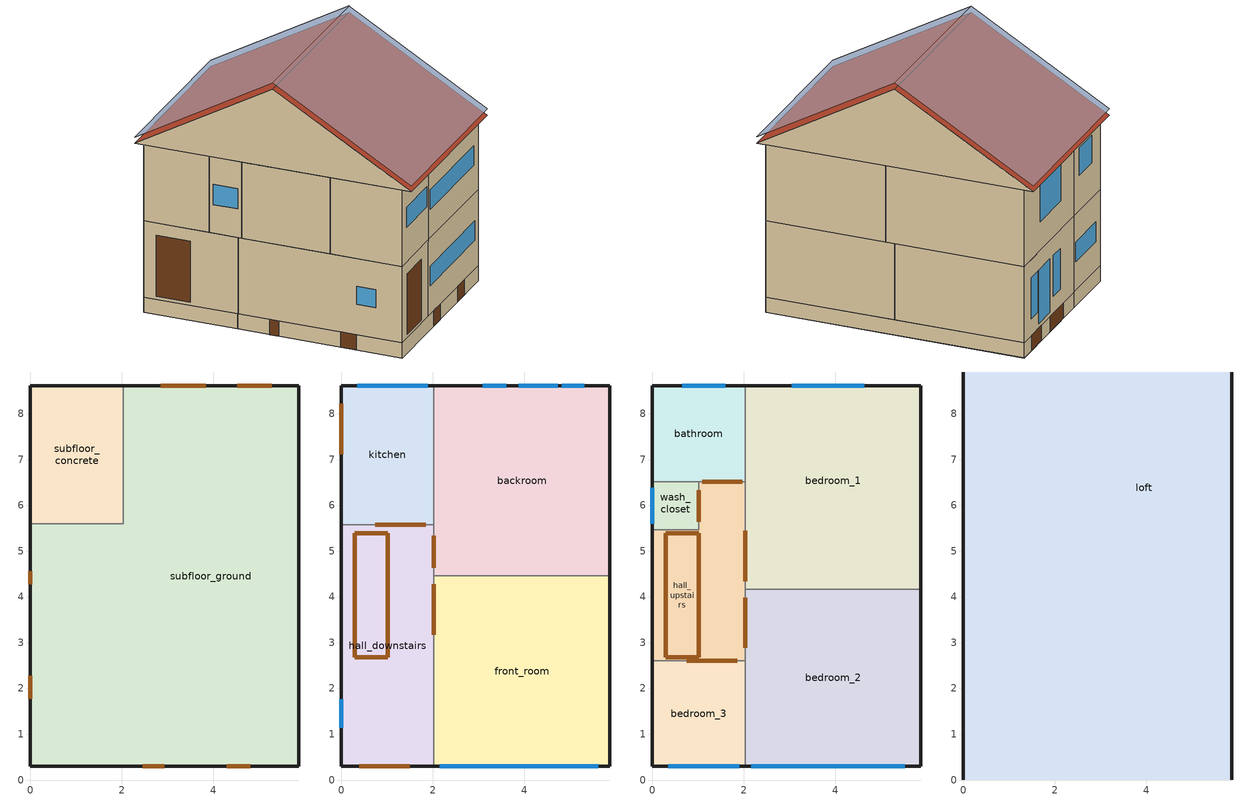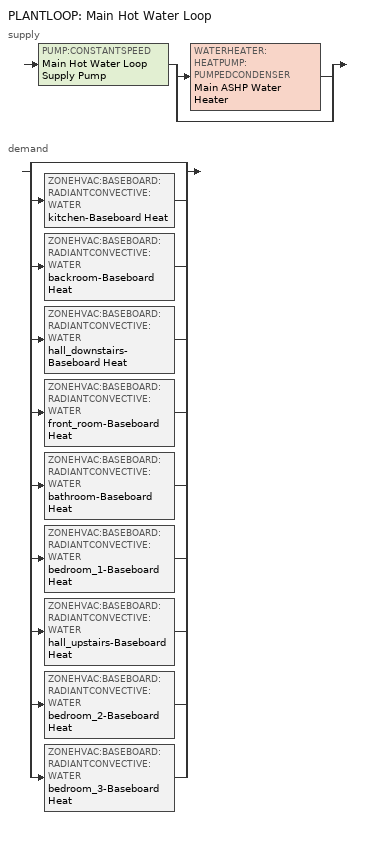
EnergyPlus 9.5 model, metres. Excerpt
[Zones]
subfloor_concrete
 floor ground (GroundFloor-Construction): 2.03,8.62 2.03,5.6 0,5.6 0,8.62 z0
 wall outside (Wall-Construction): 2.03,8.62 0,8.62 0,5.6 z0:0.5
 wall to subfloor_ground (Wall-Construction): 0,5.6 2.03,5.6 2.03,8.62 z0:0.5
subfloor_ground
 floor ground (GroundFloor-Construction): 2.03,5.6 2.03,0.3 0,0.3 0,5.6 z0; 5.87,8.62 5.87,0.3 2.03,0.3 2.03,8.62 z0
 wall outside (Wall-Construction): 0,5.6 0,0.3 5.87,0.3 5.87,8.62 2.03,8.62 z0:0.5
 door (19): 3.84,8.62 2.86,8.62 / 5.28,8.62 4.52,8.62 / 0,2.27 0,1.78 / 0,4.56 0,4.28 / 4.3,0.3 4.8,0.3 / 2.46,0.3 2.93,0.3 z0:0.5
kitchen
 floor to subfloor_concrete (Floor-Construction): 2.03,8.62 2.03,5.6 0,5.6 0,8.62 z0.5
 floor to subfloor_ground (Floor-Construction): 2.03,5.6 2.03,5.57 0,5.57 0,5.6 z0.5
 wall outside (Wall-Construction): 2.03,8.62 0,8.62 0,5.57 z0.5:3
 wall to backroom (Wall-Construction): 2.03,5.57 2.03,8.62 z0.5:3
 wall to hall_downstairs (Wall-Construction): 0,5.57 2.03,5.57 z0.5:3
 window (Triple Glazing): 1.9,8.62 0.35,8.62 z1.44:2.09
 door (13): 0,8.22 0,7.12 z0.6:2.6
 door inside (15): 0.75,5.57 1.85,5.57 z0.6:2.6
backroom
 floor to subfloor_ground (Floor-Construction): 5.87,8.62 5.87,4.46 2.03,4.46 2.03,8.62 z0.5
 wall outside (Wall-Construction): 5.87,4.46 5.87,8.62 2.03,8.62 z0.5:3
 wall to hall_downstairs (Wall-Construction): 2.03,5.57 2.03,4.46 z0.5:3
 wall to front_room (Wall-Construction): 2.03,4.46 5.87,4.46 z0.5:3
 window (Triple Glazing): 4.74,8.62 3.88,8.62 z0.64:2.39; 5.31,8.62 4.82,8.62 / 3.61,8.62 3.09,8.62 z1.06:2.39
 door inside (15): 2.03,5.34 2.03,4.64 z0.6:2.7
hall_downstairs
 floor to subfloor_ground (Floor-Construction): 2.03,5.57 2.03,0.3 0,0.3 0,5.57 z0.5
 wall outside (Wall-Construction): 0,5.57 0,0.3 2.03,0.3 z0.5:3
 wall to front_room (Wall-Construction): 2.03,0.3 2.03,4.46 z0.5:3
 window (Triple Glazing): 0,1.77 0,1.15 z1.49:2.08
 door inside (IRTSurface): 1.02,2.68 1.02,5.39 0.29,5.39 0.29,2.68 z3
 door (13): 0.4,0.3 1.5,0.3 z0.6:2.6
 door inside (15): 2.03,3.18 2.03,4.28 z0.6:2.6
front_room
 floor to subfloor_ground (Floor-Construction): 5.87,4.46 5.87,0.3 2.03,0.3 2.03,4.46 z0.5
 wall outside (Wall-Construction): 2.03,0.3 5.87,0.3 5.87,4.46 z0.5:3
 window (Triple Glazing): 2.16,0.3 5.61,0.3 z1.44:2.09
bathroom
 floor to kitchen (Floor-Construction): 2.03,8.62 2.03,6.52 0,6.52 0,8.62 z3
 wall outside (Wall-Construction): 2.04,8.62 0,8.62 0,6.52 z3:5.5
 wall to bedroom_1 (Wall-Construction): 2.04,6.52 2.04,8.62 z3:5.5
 wall to wash_closet (Wall-Construction): 0,6.52 1.02,6.52 z3:5.5
 wall to hall_upstairs (Wall-Construction): 1.02,6.52 2.04,6.52 z3:5.5
 window (Triple Glazing): 1.6,8.62 0.65,8.62 z4.16:5.06
 door inside (15): 1.09,6.52 1.96,6.52 z3.1:5.19
bedroom_1
 floor to backroom (Floor-Construction): 5.87,8.62 5.87,4.46 2.04,4.46 2.04,8.62 z3
 floor to front_room (Floor-Construction): 5.87,4.46 5.87,4.17 2.04,4.17 2.04,4.46 z3
 wall outside (Wall-Construction): 5.87,4.17 5.87,8.62 2.04,8.62 z3:5.5
 wall to hall_upstairs (Wall-Construction): 2.04,6.52 2.04,4.17 z3:5.5
 wall to bedroom_2 (Wall-Construction): 2.04,4.17 5.87,4.17 z3:5.5
 window (Triple Glazing): 4.63,8.62 3.05,8.62 z3.94:5.36
 door inside (15): 2.04,5.45 2.04,4.35 z3.1:5.1
hall_upstairs
 floor to kitchen (Floor-Construction): 2.03,6.52 2.03,5.57 1.02,5.57 1.02,6.52 z3
 floor to hall_downstairs (Floor-Construction): 2.03,4.04 2.03,2.68 1.02,2.68 1.02,4.04 z3; 2.03,2.68 2.03,2.61 0.29,2.61 0.29,2.68 z3; 0.29,4.04 0.29,2.61 0,2.61 0,4.04 z3; 0.29,5.39 0.29,4.04 0,4.04 0,5.39 z3; 1.02,5.47 1.02,5.39 0,5.39 0,5.47 z3; 2.03,5.57 2.03,4.04 1.02,4.04 1.02,5.57 z3; 1.02,5.39 1.02,2.68 0.29,2.68 0.29,5.39 z3
 wall outside (Wall-Construction): 0,5.47 0,2.61 z3:5.5
 wall to wash_closet (Wall-Construction): 1.02,6.52 1.02,5.47 0,5.47 z3:5.5
 wall to bedroom_3 (Wall-Construction): 0,2.61 2.04,2.61 z3:5.5
 wall to bedroom_2 (Wall-Construction): 2.04,2.61 2.04,4.17 z3:5.5
 door inside (15): 1.02,6.33 1.02,5.64 z3.1:5.22; 0.76,2.61 1.86,2.61 / 2.04,2.89 2.04,3.99 z3.1:5.1
bedroom_2
 floor to front_room (Floor-Construction): 5.87,4.17 5.87,0.3 2.04,0.3 2.04,4.17 z3
 wall outside (Wall-Construction): 2.04,0.3 5.87,0.3 5.87,4.17 z3:5.5
 wall to bedroom_3 (Wall-Construction): 2.04,2.61 2.04,0.3 z3:5.5
 window (Triple Glazing): 2.17,0.3 5.52,0.3 z3.94:4.59
bedroom_3
 floor to hall_downstairs (Floor-Construction): 2.03,2.61 2.03,0.3 0,0.3 0,2.61 z3
 wall outside (Wall-Construction): 0,2.61 0,0.3 2.04,0.3 z3:5.5
 window (Triple Glazing): 0.35,0.3 1.91,0.3 z4.14:4.79
wash_closet
 floor to kitchen (Floor-Construction): 1.02,6.52 1.02,5.57 0,5.57 0,6.52 z3
 floor to hall_downstairs (Floor-Construction): 1.02,5.57 1.02,5.47 0,5.47 0,5.57 z3
 wall outside (Wall-Construction): 0,6.52 0,5.47 z3:5.5
 window (Triple Glazing): 0,6.39 0,5.6 z3.94:4.6
loft
 floor outside (Last floor-Construction): 5.87,8.92 5.87,8.62 0,8.62 0,8.92 z5.5; 5.87,0.3 5.87,0 0,0 0,0.3 z5.5
 floor to bathroom (Last floor-Construction): 2.04,8.62 2.04,6.52 0,6.52 0,8.62 z5.5
 floor to bedroom_1 (Last floor-Construction): 5.87,8.62 5.87,4.17 2.04,4.17 2.04,8.62 z5.5
 floor to hall_upstairs (Last floor-Construction): 1.02,5.47 1.02,2.61 0,2.61 0,5.47 z5.5; 2.04,6.52 2.04,2.61 1.02,2.61 1.02,6.52 z5.5
 floor to bedroom_2 (Last floor-Construction): 5.87,4.17 5.87,0.3 2.04,0.3 2.04,4.17 z5.5
 floor to bedroom_3 (Last floor-Construction): 2.04,2.61 2.04,0.3 0,0.3 0,2.61 z5.5
 floor to wash_closet (Last floor-Construction): 1.02,6.52 1.02,5.47 0,5.47 0,6.52 z5.5
 wall outside (Wall-Construction): 5.87,0,5.5 5.87,8.92,5.5 5.87,4.46,8.07; 0,8.92,5.5 0,0,5.5 0,4.46,8.07
 roof outside (Roof-Construction): 5.87,4.46,8.07 5.87,8.92,5.5 0,8.92,5.5 0,4.46,8.07; 0,4.46,8.07 0,0,5.5 5.87,0,5.5 5.87,4.46,8.07
shading: 5.87,4.46,8.27 5.87,8.92,5.7 0,8.92,5.7 0,4.46,8.27; 0,4.46,8.27 0,0,5.7 5.87,0,5.7 5.87,4.46,8.27
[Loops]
PLANTLOOP 'Main Hot Water Loop'
 supply: PUMP:CONSTANTSPEED 'Main Hot Water Loop Supply Pump' > split
  | WATERHEATER:HEATPUMP:PUMPEDCONDENSER 'Main ASHP Water Heater'
  | bypass
 demand: split
  | bypass
  | ZONEHVAC:BASEBOARD:RADIANTCONVECTIVE:WATER 'kitchen-Baseboard Heat'
  | ZONEHVAC:BASEBOARD:RADIANTCONVECTIVE:WATER 'backroom-Baseboard Heat'
  | ZONEHVAC:BASEBOARD:RADIANTCONVECTIVE:WATER 'hall_downstairs-Baseboard Heat'
  | ZONEHVAC:BASEBOARD:RADIANTCONVECTIVE:WATER 'front_room-Baseboard Heat'
  | ZONEHVAC:BASEBOARD:RADIANTCONVECTIVE:WATER 'bathroom-Baseboard Heat'
  | ZONEHVAC:BASEBOARD:RADIANTCONVECTIVE:WATER 'bedroom_1-Baseboard Heat'
  | ZONEHVAC:BASEBOARD:RADIANTCONVECTIVE:WATER 'hall_upstairs-Baseboard Heat'
  | ZONEHVAC:BASEBOARD:RADIANTCONVECTIVE:WATER 'bedroom_2-Baseboard Heat'
  | ZONEHVAC:BASEBOARD:RADIANTCONVECTIVE:WATER 'bedroom_3-Baseboard Heat'
[Building]
Mid terraced solid walls - thermostat experiment: North Axis=30; Terrain=Suburbs; Loads Convergence Tolerance Value=0.04; Temperature Convergence Tolerance Value=0.4; Solar Distribution=FullExterior; Maximum Number of Warmup Days=25; Minimum Number of Warmup Days=6
[Site:Location]
DENVER_STAPLETON_CO_USA_WMO_724690: Latitude=39.77; Longitude=-104.87; Time Zone=-7; Elevation=1611
[SIZINGPERIOD:DESIGNDAY]
Cambridge.AP Ann Htg 99.6p Condns DB: Month=1; Day of Month=16; Day Type=WinterDesignDay; Maximum DryBulb Temperature=-8.8; Daily DryBulb Temperature Range=0; DryBulb Temperature Range Modifier Type=DefaultMultipliers; Humidity Condition Type=Wetbulb; Wetbulb or DewPoint at Maximum DryBulb=-10.8; Barometric Pressure=101153; Wind Speed=6.71; Wind Direction=0; Rain Indicator=No; Snow Indicator=No; Daylight Saving Time Indicator=No; Solar Model Indicator=ASHRAEClearSky; ASHRAE Clear Sky Optical Depth for Beam Irradiance taub=0; ASHRAE Clear Sky Optical Depth for Diffuse Irradiance taud=0; Sky Clearness=0; Begin Environment Reset Mode=FullResetAtBeginEnvironment
[Material] Roughness=Rough; Thermal Absorptance=0.9
Name | Thickness | Conductivity | Density | Specific Heat | Solar Absorptance | Visible Absorptance
1_1_5 | 0.1 | 0.84 | 1700 | 800 | 0.7 | 0.7
1_2_103 | 0.0795 | 0.034 | 35 | 1400 | 0.6 | 0.6
1_3_11 | 0.1 | 0.51 | 1400 | 1000 | 0.6 | 0.6
1_4_66 | 0.013 | 0.4 | 1000 | 1000 | 0.5 | 0.5
13_1_108 | 0.035 | 0.19 | 700 | 2390 | 0.5 | 0.5
19_1_400 | 0.2 | 0.1 | 12 | 840 | 0.7 | 0.7
[MATERIAL]
Name | Roughness | Thickness | Conductivity | Density | Specific Heat | Thermal Absorptance | Solar Absorptance | Visible Absorptance
External_rendering_CODE-Wall-0.019 | Rough | 0.019 | 0.5 | 1300 | 1000 | 0.9 | 0.7 | 0.7
Expanded_polysterene_CODE-Wall-0.1 | MediumSmooth | 0.1 | 0.029 | 29 | 1210 | 0.9 | 0.7 | 0.7
Brickwork_outer_CODE-Wall-0.22 | Rough | 0.22 | 0.76 | 1700 | 800 | 0.9 | 0.7 | 0.8
Plaster_dense_CODE-Wall-0.013 | Rough | 0.013 | 0.1 | 1300 | 1000 | 0.9 | 0.5 | 0.5
F14_slate_or_tile_CODE-Roof-0.0127 | VeryRough | 0.0127 | 1.59 | 1920 | 1260 | 0.9 | 0.7 | 0.7
Joists_with_100mm_insulation_CODE-Roof-0.1; Joists_with_100mm_insulation_CODE-Last floor-0.1 | MediumSmooth | 0.1 | 0.043 | 71 | 170 | 0.9 | 0.7 | 0.7
Fibreglass_quilt_CODE-Roof-0.17; Fibreglass_quilt_CODE-Last floor-0.17 | Rough | 0.17 | 0.04 | 12 | 840 | 0.9 | 0.6 | 0.6
Painted_plaster_CODE-Roof-0.019 | MediumSmooth | 0.019 | 0.58 | 800 | 1090 | 0.96 | 0.92 | 0.92
Floor_joists_with_120mm_insulation_CODE-GroundFloor-0.12 | MediumSmooth | 0.12 | 0.043 | 71 | 170 | 0.9 | 0.7 | 0.7
Floor_boards_CODE-GroundFloor-0.018; Floor_boards_CODE-Floor-0.018; Floor_boards_CODE-Last floor-0.018 | MediumSmooth | 0.018 | 0.17 | 600 | 1700 | 0.9 | 0.7 | 0.7
Painted_plaster_CODE-Floor-0.013; Painted_plaster_CODE-Last floor-0.013 | MediumSmooth | 0.013 | 0.58 | 800 | 1090 | 0.96 | 0.92 | 0.92
Joists_CODE-Floor-0.12 | MediumSmooth | 0.12 | 1.5 | 60 | 170 | 0.9 | 0.7 | 0.7
Brick_CODE-InternalWall-0.22 | MediumRough | 0.22 | 0.72 | 1920 | 835 | 0.9 | 0.93 | 0.93
Painted_plaster_CODE-InternalWall-0.0027 | MediumSmooth | 0.0027 | 0.58 | 800 | 1090 | 0.96 | 0.92 | 0.92
Wood_plastic_CODE-Furniture-0.0254 | Smooth | 0.0254 | 0.5 | 800 | 1400 | 0.95 | 0.78 | 0.78
[MATERIAL:NOMASS] Roughness=Rough; Thermal Resistance=0.37; Thermal Absorptance=0.95; Solar Absorptance=0.7; Visible Absorptance=0.7
Carpet_and_fibrous_pad_CODE-GroundFloor-0.01; Carpet_and_fibrous_pad_CODE-Floor-0.01
[Material:InfraredTransparent]
IRTMaterial
[WINDOWMATERIAL:GLAZING] Optical Data Type=SpectralAverage; Thickness=0.003; Infrared Transmittance at Normal Incidence=0; Conductivity=0.9; Dirt Correction Factor for Solar and Visible Transmittance=1; Solar Diffusing=No; Youngs modulus=72000000000; Poissons ratio=0.22
Name | Solar Transmittance at Normal Incidence | Front Side Solar Reflectance at Normal Incidence | Back Side Solar Reflectance at Normal Incidence | Visible Transmittance at Normal Incidence | Front Side Visible Reflectance at Normal Incidence | Back Side Visible Reflectance at Normal Incidence | Front Side Infrared Hemispherical Emissivity | Back Side Infrared Hemispherical Emissivity
LoE_clear_3mm_CODE | 0.63 | 0.19 | 0.22 | 0.85 | 0.056 | 0.079 | 0.84 | 0.1
Clear_3mm_CODE | 0.837 | 0.075 | 0.075 | 0.898 | 0.081 | 0.081 | 0.84 | 0.84
LoE_clear_3mm_rev_CODE | 0.63 | 0.19 | 0.22 | 0.85 | 0.079 | 0.056 | 0.1 | 0.84
[WINDOWMATERIAL:GAS]
Argon: Gas Type=Argon; Thickness=0.008
[Construction]
IRTSurface: IRTMaterial
1: 1_1_5, 1_2_103, 1_3_11, 1_4_66
13; 15: 13_1_108
19: 19_1_400
[CONSTRUCTION]
Wall-Construction: External_rendering_CODE-Wall-0.019, Expanded_polysterene_CODE-Wall-0.1, Brickwork_outer_CODE-Wall-0.22, Plaster_dense_CODE-Wall-0.013
Roof-Construction: F14_slate_or_tile_CODE-Roof-0.0127, Joists_with_100mm_insulation_CODE-Roof-0.1, Fibreglass_quilt_CODE-Roof-0.17, Painted_plaster_CODE-Roof-0.019
GroundFloor-Construction: Floor_joists_with_120mm_insulation_CODE-GroundFloor-0.12, Floor_boards_CODE-GroundFloor-0.018, Carpet_and_fibrous_pad_CODE-GroundFloor-0.01
Floor-Construction: Painted_plaster_CODE-Floor-0.013, Joists_CODE-Floor-0.12, Floor_boards_CODE-Floor-0.018, Carpet_and_fibrous_pad_CODE-Floor-0.01
InternalWall-Construction: Painted_plaster_CODE-InternalWall-0.0027, Brick_CODE-InternalWall-0.22, Painted_plaster_CODE-InternalWall-0.0027
Furniture-Construction: Wood_plastic_CODE-Furniture-0.0254
Last floor-Construction: Painted_plaster_CODE-Last floor-0.013, Joists_with_100mm_insulation_CODE-Last floor-0.1, Fibreglass_quilt_CODE-Last floor-0.17, Floor_boards_CODE-Last floor-0.018
Triple Glazing: LoE_clear_3mm_CODE, Argon, Clear_3mm_CODE, Argon, LoE_clear_3mm_rev_CODE
[WindowProperty:FrameAndDivider]
1: Frame Width=0.04; Frame Outside Projection=0; Frame Inside Projection=0; Frame Conductance=9.5; Ratio of FrameEdge Glass Conductance to CenterOfGlass Conductance=1; Frame Solar Absorptance=0.5; Frame Visible Absorptance=0.5; Frame Thermal Hemispherical Emissivity=0.9; Divider Type=DividedLite; Divider Width=0.02; Number of Horizontal Dividers=1; Number of Vertical Dividers=1; Divider Outside Projection=0; Divider Inside Projection=0; Divider Conductance=9.5; Ratio of DividerEdge Glass Conductance to CenterOfGlass Conductance=1; Divider Solar Absorptance=0.5; Divider Visible Absorptance=0.5; Divider Thermal Hemispherical Emissivity=0.9; Outside Reveal Solar Absorptance=0.5; Inside Sill Depth=0; Inside Sill Solar Absorptance=0.5; Inside Reveal Depth=0; Inside Reveal Solar Absorptance=0.5
[Zone] Type=1; Multiplier=1; Part of Total Floor Area=Yes
Name | Volume | Floor Area | Zone Inside Convection Algorithm
loft | 42.6692 | 39.5104 | TARP
kitchen | 10.6468 | 4.4362 | TARP
backroom | 31.6204 | 13.1752 | TARP
hall_downstairs | 19.5288 | 8.137 | TARP
front_room | 33.2541 | 13.8559 | TARP
bathroom | 6.9408 | 2.892 | TARP
bedroom_1 | 33.954 | 14.1475 | TARP
hall_upstairs | 13.0462 | 3.469 | TARP
bedroom_2 | 29.0897 | 12.1207 | TARP
bedroom_3 | 7.7653 | 3.2356 | TARP
wash_closet | 1.4071 | 0.5863 | TARP
subfloor_concrete | 2.2123 | 4.4246 | Simple
subfloor_ground | 17.8791 | 35.7581 | Simple
[INTERNALMASS]
Name | Construction | Zone or ZoneList | Surface Area
IntMass-Partitions-kitchen | InternalWall-Construction | kitchen | 4.4362
IntMass-Furniture-kitchen | Furniture-Construction | kitchen | 4.67822
IntMass-Partitions-backroom | InternalWall-Construction | backroom | 13.1752
IntMass-Furniture-backroom | Furniture-Construction | backroom | 13.894
IntMass-Partitions-hall_downstairs | InternalWall-Construction | hall_downstairs | 8.137
IntMass-Furniture-hall_downstairs | Furniture-Construction | hall_downstairs | 8.58092
IntMass-Partitions-front_room | InternalWall-Construction | front_room | 13.8559
IntMass-Furniture-front_room | Furniture-Construction | front_room | 14.6118
IntMass-Partitions-bathroom | InternalWall-Construction | bathroom | 2.892
IntMass-Furniture-bathroom | Furniture-Construction | bathroom | 3.04978
IntMass-Partitions-bedroom_1 | InternalWall-Construction | bedroom_1 | 14.1475
IntMass-Furniture-bedroom_1 | Furniture-Construction | bedroom_1 | 14.9193
IntMass-Partitions-hall_upstairs | InternalWall-Construction | hall_upstairs | 3.469
IntMass-Furniture-hall_upstairs | Furniture-Construction | hall_upstairs | 3.65825
IntMass-Partitions-bedroom_2 | InternalWall-Construction | bedroom_2 | 12.1207
IntMass-Furniture-bedroom_2 | Furniture-Construction | bedroom_2 | 12.782
IntMass-Partitions-bedroom_3 | InternalWall-Construction | bedroom_3 | 3.2356
IntMass-Furniture-bedroom_3 | Furniture-Construction | bedroom_3 | 3.41212
[PEOPLE] Number of People Calculation Method=People; Number of People=4; People per Zone Floor Area=4; Zone Floor Area per Person=4; Fraction Radiant=0.3; Sensible Heat Fraction=autocalculate; Carbon Dioxide Generation Rate=3.82e-08; Enable ASHRAE 55 Comfort Warnings=No; Mean Radiant Temperature Calculation Type=ZoneAveraged; Clothing Insulation Calculation Method=ClothingInsulationSchedule
Name | Zone or ZoneList | Number of People Schedule | Activity Level Schedule
hall_downstairs-People | hall_downstairs | Occupancy-Schedule-hall_downstairs | Activity-Schedule-hall_downstairs
front_room-People | front_room | Occupancy-Schedule-front_room | Activity-Schedule-front_room
kitchen-People | kitchen | Occupancy-Schedule-kitchen | Activity-Schedule-kitchen
backroom-People | backroom | Occupancy-Schedule-backroom | Activity-Schedule-backroom
bedroom_3-People | bedroom_3 | Occupancy-Schedule-bedroom_3 | Activity-Schedule-bedroom_3
bedroom_1-People | bedroom_1 | Occupancy-Schedule-bedroom_1 | Activity-Schedule-bedroom_1
hall_upstairs-People | hall_upstairs | Occupancy-Schedule-hall_upstairs | Activity-Schedule-hall_upstairs
bathroom-People | bathroom | Occupancy-Schedule-bathroom | Activity-Schedule-bathroom
bedroom_2-People | bedroom_2 | Occupancy-Schedule-bedroom_2 | Activity-Schedule-bedroom_2
[ZONEINFILTRATION:DESIGNFLOWRATE] Schedule=Always-Schedule; Design Flow Rate Calculation Method=airchanges/hour; Constant Term Coefficient=0; Temperature Term Coefficient=0; Velocity Term Coefficient=0.224; Velocity Squared Term Coefficient=0
Name | Zone or ZoneList | Air Changes per Hour
loft-Infiltration | loft | 0.2
kitchen-Infiltration | kitchen | 0.048
backroom-Infiltration | backroom | 0.048
hall_downstairs-Infiltration | hall_downstairs | 0.048
front_room-Infiltration | front_room | 0.048
bathroom-Infiltration | bathroom | 0.048
bedroom_1-Infiltration | bedroom_1 | 0.048
hall_upstairs-Infiltration | hall_upstairs | 0.048
bedroom_2-Infiltration | bedroom_2 | 0.048
bedroom_3-Infiltration | bedroom_3 | 0.048
wash_closet-Infiltration | wash_closet | 0.048
subfloor_concrete-Infiltration | subfloor_concrete | 0.048
subfloor_ground-Infiltration | subfloor_ground | 0.048
[ZONEVENTILATION:DESIGNFLOWRATE] Schedule=Always-Schedule; Design Flow Rate Calculation Method=AirChanges/Hour; Air Changes per Hour=2; Ventilation Type=Natural; Fan Pressure Rise=0; Fan Total Efficiency=1; Constant Term Coefficient=1; Temperature Term Coefficient=0; Velocity Term Coefficient=0; Velocity Squared Term Coefficient=0; Minimum Indoor Temperature=-100; Maximum Indoor Temperature=100; Delta Temperature=-100; Minimum Outdoor Temperature=-100; Maximum Outdoor Temperature=100; Maximum Wind Speed=40
Name | Zone or ZoneList
kitchen-Ventilation | kitchen
backroom-Ventilation | backroom
hall_downstairs-Ventilation | hall_downstairs
front_room-Ventilation | front_room
bathroom-Ventilation | bathroom
bedroom_1-Ventilation | bedroom_1
hall_upstairs-Ventilation | hall_upstairs
bedroom_2-Ventilation | bedroom_2
bedroom_3-Ventilation | bedroom_3
[DESIGNSPECIFICATION:OUTDOORAIR]
DesignSpec OutdoorAir: Outdoor Air Method=Flow/Person; Outdoor Air Flow per Person=0.00944; Outdoor Air Flow per Zone Floor Area=0; Outdoor Air Flow per Zone=0; Outdoor Air Flow Air Changes per Hour=0
[SIZING:ZONE] Zone Cooling Design Supply Air Temperature Input Method=SupplyAirTemperature; Zone Cooling Design Supply Air Temperature=12.5; Zone Heating Design Supply Air Temperature Input Method=SupplyAirTemperature; Zone Heating Design Supply Air Temperature=50; Zone Cooling Design Supply Air Humidity Ratio=0.008; Zone Heating Design Supply Air Humidity Ratio=0.008; Design Specification Outdoor Air Object=DesignSpec OutdoorAir; Zone Heating Sizing Factor=1.25; Zone Cooling Sizing Factor=1.2; Cooling Design Air Flow Method=DesignDay; Cooling Design Air Flow Rate=0; Cooling Minimum Air Flow Fraction=0; Heating Design Air Flow Method=DesignDay; Heating Design Air Flow Rate=0; Heating Maximum Air Flow Fraction=0; Account for Dedicated Outdoor Air System=No; Dedicated Outdoor Air System Control Strategy=NeutralSupplyAir; Dedicated Outdoor Air Low Setpoint Temperature for Design=autosize; Dedicated Outdoor Air High Setpoint Temperature for Design=autosize
kitchen; backroom; hall_downstairs; front_room; bathroom; bedroom_1; hall_upstairs; bedroom_2; bedroom_3
[SIZING:PLANT]
Main Hot Water Loop: Loop Type=Heating; Design Loop Exit Temperature=50; Loop Design Temperature Difference=11; Sizing Option=NonCoincident; Zone Timesteps in Averaging Window=1
[ZONECONTROL:THERMOSTAT] Control Type Schedule=Always 4; Temperature Difference Between Cutout And Setpoint=0
Name | Zone or ZoneList | Control 1
kitchen-Thermostat | kitchen | kitchen-Thermostat Dual SP Control
backroom-Thermostat | backroom | backroom-Thermostat Dual SP Control
hall_downstairs-Thermostat | hall_downstairs | hall_downstairs-Thermostat Dual SP Control
front_room-Thermostat | front_room | front_room-Thermostat Dual SP Control
bathroom-Thermostat | bathroom | bathroom-Thermostat Dual SP Control
bedroom_1-Thermostat | bedroom_1 | bedroom_1-Thermostat Dual SP Control
hall_upstairs-Thermostat | hall_upstairs | hall_upstairs-Thermostat Dual SP Control
bedroom_2-Thermostat | bedroom_2 | bedroom_2-Thermostat Dual SP Control
bedroom_3-Thermostat | bedroom_3 | bedroom_3-Thermostat Dual SP Control
[THERMOSTATSETPOINT:DUALSETPOINT]
Name | Heating Setpoint Temperature Schedule | Cooling Setpoint Temperature Schedule
kitchen-Thermostat Dual SP Control | kitchen-Heating-Setpoints | kitchen-Cooling-Setpoints
backroom-Thermostat Dual SP Control | backroom-Heating-Setpoints | backroom-Cooling-Setpoints
hall_downstairs-Thermostat Dual SP Control | hall_downstairs-Heating-Setpoints | hall_downstairs-Cooling-Setpoints
front_room-Thermostat Dual SP Control | front_room-Heating-Setpoints | front_room-Cooling-Setpoints
bathroom-Thermostat Dual SP Control | bathroom-Heating-Setpoints | bathroom-Cooling-Setpoints
bedroom_1-Thermostat Dual SP Control | bedroom_1-Heating-Setpoints | bedroom_1-Cooling-Setpoints
hall_upstairs-Thermostat Dual SP Control | hall_upstairs-Heating-Setpoints | hall_upstairs-Cooling-Setpoints
bedroom_2-Thermostat Dual SP Control | bedroom_2-Heating-Setpoints | bedroom_2-Cooling-Setpoints
bedroom_3-Thermostat Dual SP Control | bedroom_3-Heating-Setpoints | bedroom_3-Cooling-Setpoints
[ZONEHVAC:BASEBOARD:RADIANTCONVECTIVE:WATER:DESIGN]
Baseboard Heat Design: Heating Design Capacity Method=FractionOfAutosizedHeatingCapacity; Fraction of Autosized Heating Design Capacity=1.2; Convergence Tolerance=0.0001; Fraction Radiant=0.3; Fraction of Radiant Energy Incident on People=0
[ZONEHVAC:BASEBOARD:RADIANTCONVECTIVE:WATER] Design Object=Baseboard Heat Design; Availability Schedule=Baseboard Availability; Rated Average Water Temperature=50; Rated Water Mass Flow Rate=0.063; Maximum Water Flow Rate=autosize; Fraction of Radiant Energy to Surface 1=0.2
Name | Heating Design Capacity | Surface 1 | Surface 2 | Fraction of Radiant Energy to Surface 2 | Surface 3 | Fraction of Radiant Energy to Surface 3 | Surface 4 | Fraction of Radiant Energy to Surface 4 | Surface 5 | Fraction of Radiant Energy to Surface 5 | Surface 6 | Fraction of Radiant Energy to Surface 6 | Surface 7 | Fraction of Radiant Energy to Surface 7 | Surface 8 | Fraction of Radiant Energy to Surface 8 | Surface 9 | Fraction of Radiant Energy to Surface 9 | Surface 10 | Fraction of Radiant Energy to Surface 10
kitchen-Baseboard Heat | 600 | IntMass-Furniture-kitchen | kitchen_Floor_0_0_0 | 0.133333 | kitchen_Ceiling_1_0_0 | 0.133333 | kitchen_Partition_2_0_0 | 0.133333 | kitchen_Wall_3_0_0 | 0.133333 | kitchen_Wall_4_0_0 | 0.133333 | kitchen_Partition_5_0_0 | 0.133333
backroom-Baseboard Heat | 882 | IntMass-Furniture-backroom | backroom_Partition_4_0_10012 | 0.114286 | backroom_Floor_0_1_0 | 0.114286 | backroom_Ceiling_1_1_0 | 0.114286 | backroom_Wall_2_0_0 | 0.114286 | backroom_Wall_3_0_0 | 0.114286 | backroom_Partition_5_0_0 | 0.114286 | backroom_Partition_6_0_0 | 0.114286
hall_downstairs-Baseboard Heat | 1568 | IntMass-Furniture-hall_downstairs | hall_downstairs_Partition_3_0_10013 | 0.114286 | hall_downstairs_Partition_2_0_10017 | 0.114286 | hall_downstairs_Floor_0_0_0 | 0.114286 | hall_downstairs_Ceiling_1_1_0 | 0.114286 | hall_downstairs_Wall_4_0_0 | 0.114286 | hall_downstairs_Wall_5_0_0 | 0.114286 | hall_downstairs_Partition_6_0_0 | 0.114286
front_room-Baseboard Heat | 1372 | IntMass-Furniture-front_room | front_room_Partition_3_0_10019 | 0.133333 | front_room_Partition_4_0_10031 | 0.133333 | front_room_Floor_0_0_0 | 0.133333 | front_room_Ceiling_1_2_0 | 0.133333 | front_room_Wall_2_0_0 | 0.133333 | front_room_Wall_5_0_0 | 0.133333
bathroom-Baseboard Heat | 588 | IntMass-Furniture-bathroom | bathroom_Ceiling_1_0_10000 | 0.114286 | bathroom_Floor_0_0_10009 | 0.114286 | bathroom_Partition_2_0_0 | 0.114286 | bathroom_Wall_3_0_0 | 0.114286 | bathroom_Wall_4_0_0 | 0.114286 | bathroom_Partition_5_0_0 | 0.114286 | bathroom_Partition_6_0_0 | 0.114286
bedroom_1-Baseboard Heat | 1568 | IntMass-Furniture-bedroom_1 | bedroom_1_Ceiling_1_0_10001 | 0.114286 | bedroom_1_Floor_0_0_10016 | 0.114286 | bedroom_1_Partition_4_0_10036 | 0.114286 | bedroom_1_Wall_2_0_0 | 0.114286 | bedroom_1_Wall_3_0_0 | 0.114286 | bedroom_1_Partition_5_0_0 | 0.114286 | bedroom_1_Partition_6_0_0 | 0.114286
hall_upstairs-Baseboard Heat | 588 | IntMass-Furniture-hall_upstairs | hall_upstairs_Ceiling_1_0_10002 | 0.0888889 | hall_upstairs_Ceiling_1_0_10003 | 0.0888889 | hall_upstairs_Partition_3_0_10038 | 0.0888889 | hall_upstairs_Partition_2_0_10040 | 0.0888889 | hall_upstairs_Partition_4_0_0 | 0.0888889 | hall_upstairs_Partition_5_0_0 | 0.0888889 | hall_upstairs_Wall_6_0_0 | 0.0888889 | hall_upstairs_Partition_7_0_0 | 0.0888889 | hall_upstairs_Partition_8_0_0 | 0.0888889
bedroom_2-Baseboard Heat | 1764 | IntMass-Furniture-bedroom_2 | bedroom_2_Ceiling_1_0_10004 | 0.114286 | bedroom_2_Floor_0_0_10035 | 0.114286 | bedroom_2_Partition_3_0_10042 | 0.114286 | bedroom_2_Partition_4_0_10048 | 0.114286 | bedroom_2_Wall_2_0_0 | 0.114286 | bedroom_2_Partition_5_0_0 | 0.114286 | bedroom_2_Wall_6_0_0 | 0.114286
bedroom_3-Baseboard Heat | 980 | IntMass-Furniture-bedroom_3 | bedroom_3_Ceiling_1_0_10005 | 0.133333 | bedroom_3_Floor_0_0_10029 | 0.133333 | bedroom_3_Partition_3_0_10046 | 0.133333 | bedroom_3_Partition_2_0_10050 | 0.133333 | bedroom_3_Wall_4_0_0 | 0.133333 | bedroom_3_Wall_5_0_0 | 0.133333
[Zone equipment]
kitchen: kitchen-Baseboard Heat
backroom: backroom-Baseboard Heat
hall_downstairs: hall_downstairs-Baseboard Heat
front_room: front_room-Baseboard Heat
bathroom: bathroom-Baseboard Heat
bedroom_1: bedroom_1-Baseboard Heat
hall_upstairs: hall_upstairs-Baseboard Heat
bedroom_2: bedroom_2-Baseboard Heat
bedroom_3: bedroom_3-Baseboard Heat
[FAN:ONOFF]
Main ASHP Water Heater Supply Fan: Availability Schedule=Always 1; Fan Total Efficiency=0.7; Pressure Rise=150; Maximum Flow Rate=autosize; Motor Efficiency=0.9; Motor In Airstream Fraction=1; Fan Power Ratio Function of Speed Ratio Curve=DefaultFanPowerRatioCurve; Fan Efficiency Ratio Function of Speed Ratio Curve=DefaultFanEffRatioCurve; EndUse Subcategory=General
[COIL:WATERHEATING:AIRTOWATERHEATPUMP:VARIABLESPEED]
Main ASHP Water Heater Heating Coil: Number of Speeds=10; Nominal Speed Level=10; Rated Water Heating Capacity=11200; Rated Evaporator Inlet Air DryBulb Temperature=7.5; Rated Evaporator Inlet Air WetBulb Temperature=5.5; Rated Condenser Inlet Water Temperature=40; Rated Evaporator Air Flow Rate=autocalculate; Rated Condenser Water Flow Rate=autocalculate; Evaporator Fan Power Included in Rated COP=Yes; Condenser Pump Power Included in Rated COP=Yes; Condenser Pump Heat Included in Rated Heating Capacity and Rated COP=No; Fraction of Condenser Pump Heat to Water=0.2; Crankcase Heater Capacity=100; Maximum Ambient Temperature for Crankcase Heater Operation=5; Evaporator Air Temperature Type for Curve Objects=WetBulbTemperature; Part Load Fraction Correlation Curve=ASHP Water Heater Part Load Fraction Curve; Rated Water Heating Capacity at Speed 1=1120; Rated Water Heating COP at Speed 1=3.4; Rated Sensible Heat Ratio at Speed 1=0.6956; Speed 1 Reference Unit Rated Air Flow Rate=0.056392; Speed 1 Reference Unit Rated Water Flow Rate=5.02544e-05; Speed 1 Reference Unit Water Pump Input Power At Rated Conditions=15; Speed 1 Total WH Capacity Function of Temperature Curve=ASHP CAPFT; Speed 1 Total WH Capacity Function of Air Flow Fraction Curve=Quadratic constant; Speed 1 Total WH Capacity Function of Water Flow Fraction Curve=Quadratic constant; Speed 1 COP Function of Temperature Curve=ASHP COPFT; Speed 1 COP Function of Air Flow Fraction Curve=Quadratic constant; Speed 1 COP Function of Water Flow Fraction Curve=Quadratic constant; Rated Water Heating Capacity at Speed 2=2240; Rated Water Heating COP at Speed 2=3.4; Rated Sensible Heat Ratio at Speed 2=0.6956; Speed 2 Reference Unit Rated Air Flow Rate=0.112784; Speed 2 Reference Unit Rated Water Flow Rate=0.000100509; Speed 2 Reference Unit Water Pump Input Power At Rated Conditions=30; Speed 2 Total WH Capacity Function of Temperature Curve=ASHP CAPFT; Speed 2 Total WH Capacity Function of Air Flow Fraction Curve=Quadratic constant; Speed 2 Total WH Capacity Function of Water Flow Fraction Curve=Quadratic constant; Speed 2 COP Function of Temperature Curve=ASHP COPFT; Speed 2 COP Function of Air Flow Fraction Curve=Quadratic constant; Speed 2 COP Function of Water Flow Fraction Curve=Quadratic constant; Rated Water Heating Capacity at speed 3=3360; Rated Water Heating COP at Speed 3=3.4; Rated Sensible Heat Ratio at Speed 3=0.6956; Speed 3 Reference Unit Rated Air Flow Rate=0.169176; Speed 3 Reference Unit Rated Water Flow Rate=0.000150763; Speed 3 Reference Unit Water Pump Input Power At Rated Conditions=45; Speed 3 Total WH Capacity Function of Temperature Curve=ASHP CAPFT; Speed 3 Total WH Capacity Function of Air Flow Fraction Curve=Quadratic constant; Speed 3 Total WH Capacity Function of Water Flow Fraction Curve=Quadratic constant; Speed 3 COP Function of Temperature Curve=ASHP COPFT; Speed 3 COP Function of Air Flow Fraction Curve=Quadratic constant; Speed 3 COP Function of Water Flow Fraction Curve=Quadratic constant; Rated Water Heating Capacity at Speed 4=4480; Rated Water Heating COP at Speed 4=3.4; Rated Sensible Heat Ratio at Speed 4=0.6956; Speed 4 Reference Unit Rated Air Flow Rate=0.225568; Speed 4 Reference Unit Rated Water Flow Rate=0.000201018; Speed 4 Reference Unit Water Pump Input Power At Rated Conditions=60; Speed 4 Total WH Capacity Function of Temperature Curve=ASHP CAPFT; Speed 4 Total WH Capacity Function of Air Flow Fraction Curve=Quadratic constant; Speed 4 Total WH Capacity Function of Water Flow Fraction Curve=Quadratic constant; Speed 4 COP Function of Temperature Curve=ASHP COPFT; Speed 4 COP Function of Air Flow Fraction Curve=Quadratic constant; Speed 4 COP Function of Water Flow Fraction Curve=Quadratic constant; Rated Water Heating Capacity at Speed 5=5600; Rated Water Heating COP at Speed 5=3.4; Rated Sensible Heat Ratio at Speed 5=0.6956; Speed 5 Reference Unit Rated Air Flow Rate=0.28196; Speed 5 Reference Unit Rated Water Flow Rate=0.000251272; Speed 5 Reference Unit Water Pump Input Power At Rated Conditions=75; Speed 5 Total WH Capacity Function of Temperature Curve=ASHP CAPFT; Speed 5 Total WH Capacity Function of Air Flow Fraction Curve=Quadratic constant; Speed 5 Total WH Capacity Function of Water Flow Fraction Curve=Quadratic constant; Speed 5 COP Function of Temperature Curve=ASHP COPFT; Speed 5 COP Function of Air Flow Fraction Curve=Quadratic constant; Speed 5 COP Function of Water Flow Fraction Curve=Quadratic constant; Rated Water Heating Capacity at Speed 6=6720; Rated Water Heating COP at Speed 6=3.4; Rated Sensible Heat Ratio at Speed 6=0.6956; Speed 6 Reference Unit Rated Air Flow Rate=0.338352; Speed 6 Reference Unit Rated Water Flow Rate=0.000301526; Speed 6 Reference Unit Water Pump Input Power At Rated Conditions=90; Speed 6 Total WH Capacity Function of Temperature Curve=ASHP CAPFT; Speed 6 Total WH Capacity Function of Air Flow Fraction Curve=Quadratic constant; Speed 6 Total WH Capacity Function of Water Flow Fraction Curve=Quadratic constant; Speed 6 COP Function of Temperature Curve=ASHP COPFT; Speed 6 COP Function of Air Flow Fraction Curve=Quadratic constant; Speed 6 COP Function of Water Flow Fraction Curve=Quadratic constant; Rated Water Heating Capacity at Speed 7=7840; Rated Water Heating COP at Speed 7=3.4; Rated Sensible Heat Ratio at Speed 7=0.6956; Speed 7 Reference Unit Rated Air Flow Rate=0.394744; Speed 7 Reference Unit Rated Water Flow Rate=0.000351781; Speed 7 Reference Unit Water Pump Input Power At Rated Conditions=105; Speed 7 Total WH Capacity Function of Temperature Curve=ASHP CAPFT; Speed 7 Total WH Capacity Function of Air Flow Fraction Curve=Quadratic constant; Speed 7 Total WH Capacity Function of Water Flow Fraction Curve=Quadratic constant; Speed 7 COP Function of Temperature Curve=ASHP COPFT; Speed 7 COP Function of Air Flow Fraction Curve=Quadratic constant; Speed 7 COP Function of Water Flow Fraction Curve=Quadratic constant; Rated Water Heating Capacity at Speed 8=8960; Rated Water Heating COP at Speed 8=3.4; Rated Sensible Heat Ratio at Speed 8=0.6956; Speed 8 Reference Unit Rated Air Flow Rate=0.451136; Speed 8 Reference Unit Rated Water Flow Rate=0.000402035; Speed 8 Reference Unit Water Pump Input Power At Rated Conditions=120; Speed 8 Total WH Capacity Function of Temperature Curve=ASHP CAPFT; Speed 8 Total WH Capacity Function of Air Flow Fraction Curve=Quadratic constant; Speed 8 Total WH Capacity Function of Water Flow Fraction Curve=Quadratic constant; Speed 8 COP Function of Temperature Curve=ASHP COPFT; Speed 8 COP Function of Air Flow Fraction Curve=Quadratic constant; Speed 8 COP Function of Water Flow Fraction Curve=Quadratic constant; Rated Water Heating Capacity at Speed 9=10080; Rated Water Heating COP at Speed 9=3.4; Rated Sensible Heat Ratio at Speed 9=0.6956; Speed 9 Reference Unit Rated Air Flow Rate=0.507528; Speed 9 Reference Unit Rated Water Flow Rate=0.00045229; Speed 9 Reference Unit Water Pump Input Power At Rated Conditions=135; Speed 9 Total WH Capacity Function of Temperature Curve=ASHP CAPFT; Speed 9 Total WH Capacity Function of Air Flow Fraction Curve=Quadratic constant; Speed 9 Total WH Capacity Function of Water Flow Fraction Curve=Quadratic constant; Speed 9 COP Function of Temperature Curve=ASHP COPFT; Speed 9 COP Function of Air Flow Fraction Curve=Quadratic constant; Speed 9 COP Function of Water Flow Fraction Curve=Quadratic constant; Rated Water Heating Capacity at Speed 10=11200; Rated Water Heating COP at Speed 10=3.4; Rated Sensible Heat Ratio at Speed 10=0.6956; Speed 10 Reference Unit Rated Air Flow Rate=0.56392; Speed 10 Reference Unit Rated Water Flow Rate=0.000502544; Speed 10 Reference Unit Water Pump Input Power At Rated Conditions=150; Speed 10 Total WH Capacity Function of Temperature Curve=ASHP CAPFT; Speed 10 Total WH Capacity Function of Air Flow Fraction Curve=Quadratic constant; Speed 10 Total WH Capacity Function of Water Flow Fraction Curve=Quadratic constant; Speed 10 COP Function of Temperature Curve=ASHP COPFT; Speed 10 COP Function of Air Flow Fraction Curve=Quadratic constant; Speed 10 COP Function of Water Flow Fraction Curve=Quadratic constant
[PUMP:CONSTANTSPEED]
Main Hot Water Loop Supply Pump: Design Flow Rate=autosize; Design Pump Head=0; Design Power Consumption=autosize; Motor Efficiency=0.9; Fraction of Motor Inefficiencies to Fluid Stream=0; Pump Control Type=Intermittent; Design Power Sizing Method=PowerPerFlowPerPressure; Design Electric Power per Unit Flow Rate=348701.1; Design Shaft Power per Unit Flow Rate per Unit Head=1.28205; EndUse Subcategory=General
[WATERHEATER:MIXED]
Main ASHP Water Heater Water Heater: Tank Volume=0.05; Setpoint Temperature Schedule=Always Radiator Temp; Deadband Temperature Difference=5; Maximum Temperature Limit=90; Heater Control Type=Cycle; Heater Maximum Capacity=0; Heater Minimum Capacity=0; Heater Ignition Minimum Flow Rate=0; Heater Ignition Delay=0; Heater Fuel Type=Electricity; Heater Thermal Efficiency=1; Part Load Factor Curve=100p efficient; Off Cycle Parasitic Fuel Consumption Rate=0; Off Cycle Parasitic Fuel Type=Electricity; Off Cycle Parasitic Heat Fraction to Tank=0; On Cycle Parasitic Fuel Consumption Rate=0; On Cycle Parasitic Fuel Type=Electricity; On Cycle Parasitic Heat Fraction to Tank=0; Ambient Temperature Indicator=Zone; Ambient Temperature Zone=kitchen; Off Cycle Loss Coefficient to Ambient Temperature=1.5; Off Cycle Loss Fraction to Zone=1; On Cycle Loss Coefficient to Ambient Temperature=1.5; On Cycle Loss Fraction to Zone=1; Peak Use Flow Rate=0; Use Side Effectiveness=1; Source Side Effectiveness=1; Use Side Design Flow Rate=autosize; Source Side Design Flow Rate=autosize; Indirect Water Heating Recovery Time=1.5; Source Side Flow Control Mode=IndirectHeatPrimarySetpoint; Indirect Alternate Setpoint Temperature Schedule=Always Radiator Temp Plus DB; EndUse Subcategory=General
[WATERHEATER:SIZING]
Main ASHP Water Heater Water Heater: Design Mode=PeakDraw; Time Storage Can Meet Peak Draw=0.6; Time for Tank Recovery=0.6; Nominal Tank Volume for Autosizing Plant Connections=1
[WATERHEATER:HEATPUMP:PUMPEDCONDENSER]
Main ASHP Water Heater: Availability Schedule=Always 1; Compressor Setpoint Temperature Schedule=Always Radiator Temp Plus DB; Dead Band Temperature Difference=4; Condenser Water Flow Rate=autocalculate; Evaporator Air Flow Rate=autocalculate; Inlet Air Configuration=OutdoorAirOnly; Tank=Main ASHP Water Heater Water Heater; DX Coil=Main ASHP Water Heater Heating Coil; Minimum Inlet Air Temperature for Compressor Operation=-20; Maximum Inlet Air Temperature for Compressor Operation=48.9; Compressor Location=Outdoors; Fan=Main ASHP Water Heater Supply Fan; Fan Placement=DrawThrough; On Cycle Parasitic Electric Load=0; Off Cycle Parasitic Electric Load=0; Parasitic Heat Rejection Location=Outdoors; Tank Element Control Logic=Simultaneous; Control Sensor 1 Height In Stratified Tank=0; Control Sensor 1 Weight=0; Control Sensor 2 Height In Stratified Tank=0
[PLANTLOOP]
Main Hot Water Loop: Fluid Type=Water; Plant Equipment Operation Scheme=Main Hot Water Loop Operation; Maximum Loop Temperature=100; Minimum Loop Temperature=10; Maximum Loop Flow Rate=autosize; Minimum Loop Flow Rate=0; Plant Loop Volume=autosize; Load Distribution Scheme=SequentialLoad; Plant Loop Demand Calculation Scheme=SingleSetpoint; Common Pipe Simulation=None; Pressure Simulation Type=None; Loop Circulation Time=2
[PLANTEQUIPMENTLIST]
Main Hot Water Loop All Equipment: Main ASHP Water Heater
[PLANTEQUIPMENTOPERATION:HEATINGLOAD]
Main Hot Water Loop Operation All Hours: Load Range 1 Lower Limit=0; Load Range 1 Upper Limit=1000000000000000; Range 1 Equipment List=Main Hot Water Loop All Equipment
[PLANTEQUIPMENTOPERATIONSCHEMES]
Main Hot Water Loop Operation: Control Scheme 1=Main Hot Water Loop Operation All Hours; Control Scheme 1 Schedule=Always 1
[SETPOINTMANAGER:SCHEDULED]
Main Hot Water Loop Temp Manager: Control Variable=Temperature; Schedule=Main Hot Water Loop Temperature Schedule; Setpoint Node or NodeList=Main Hot Water Loop Supply Setpoint Nodes
[GENERATOR:PHOTOVOLTAIC] Module Performance=15percentEffPVh83Area; Heat Transfer Integration Mode=Decoupled; Number of Series Strings in Parallel=14; Number of Modules in Series=3
Name | Surface
PVpanels_0 | Pv_surface_0
PVpanels_1 | Pv_surface_1
[PHOTOVOLTAICPERFORMANCE:SIMPLE]
15percentEffPVh83Area: Fraction of Surface Area with Active Solar Cells=0.83; Conversion Efficiency Input Mode=Fixed; Value for Cell Efficiency if Fixed=0.16
[ELECTRICLOADCENTER:GENERATORS]
Generator List: Generator 1=PVpanels_0; Generator 2=PVpanels_1
[ELECTRICLOADCENTER:INVERTER:SIMPLE]
Example Inverter - Simple: Availability Schedule=Always-Schedule; Radiative Fraction=0; Inverter Efficiency=0.95
[ELECTRICLOADCENTER:STORAGE:BATTERY]
Synerion 24M: Radiative Fraction=0; Number of Battery Modules in Parallel=1; Number of Battery Modules in Series=5; Maximum Module Capacity=57.1429; Initial Fractional State of Charge=0; Fraction of Available Charge Capacity=1; Change Rate from Bound Charge to Available Charge=1; Fully Charged Module Open Circuit Voltage=28; Fully Discharged Module Open Circuit Voltage=23.25; Voltage Change Curve Name for Charging=Synerion 24M BatteryChargeCurve; Voltage Change Curve Name for Discharging=Synerion 24M BatteryDischargeCurve; Module Internal Electrical Resistance=0.017; Maximum Module Discharging Current=150; Module Cutoff Voltage=21; Module Charge Rate Limit=1; Battery Life Calculation=No; Number of Cycle Bins=10
[ELECTRICLOADCENTER:DISTRIBUTION]
DC with inverter and Synerion 24M: Generator List=Generator List; Generator Operation Scheme Type=Baseload; Electrical Buss Type=DirectCurrentWithInverterDCStorage; Inverter=Example Inverter - Simple; Electrical Storage Object=Synerion 24M; Storage Operation Scheme=TrackFacilityElectricDemandStoreExcessOnSite; Storage Converter Object=ACDCConverter; Design Storage Control Charge Power=4000; Design Storage Control Discharge Power=4000
[ELECTRICLOADCENTER:STORAGE:CONVERTER]
ACDCConverter: Availability Schedule=Always-Schedule; Power Conversion Efficiency Method=SimpleFixed; Simple Fixed Efficiency=1
[SCHEDULE:COMPACT]
Always 4: Through: 12/31, For: AllDays, Until: 24:00, 4
Always 1; Always-Schedule: Through: 12/31, For: AllDays, Until: 24:00, 1
Always Radiator Temp Plus DB: Through: 12/31, For: AllDays, Until: 24:00, 55
Always Radiator Temp; Main Hot Water Loop Temperature Schedule: Through: 12/31, For: AllDays, Until: 24:00, 50
kitchen-Heating-Setpoints; backroom-Heating-Setpoints; hall_downstairs-Heating-Setpoints; front_room-Heating-Setpoints; bathroom-Heating-Setpoints; bedroom_1-Heating-Setpoints; hall_upstairs-Heating-Setpoints; bedroom_2-Heating-Setpoints; bedroom_3-Heating-Setpoints: Through: 12/31, For: AllDays, Until: 24:00, 16
kitchen-Cooling-Setpoints; backroom-Cooling-Setpoints; hall_downstairs-Cooling-Setpoints; front_room-Cooling-Setpoints; bathroom-Cooling-Setpoints; bedroom_1-Cooling-Setpoints; hall_upstairs-Cooling-Setpoints; bedroom_2-Cooling-Setpoints; bedroom_3-Cooling-Setpoints: Through: 12/31, For: AllDays, Until: 24:00, 30
Baseboard Availability: Through: 12/31, For: Weekdays, Until: 06:00, 0, Until: 09:00, 1, Until: 15:00, 0, Until: 22:30, 1, Until: 24:00, 0, For: Weekends Holidays, Until: 06:00, 0, Until: 23:00, 1, Until: 24:00, 0, For: WinterDesignDay, Until: 24:00, 1, For: AllOtherDays, Until: 24:00, 0
Activity-Schedule-hall_downstairs; Activity-Schedule-front_room; Activity-Schedule-kitchen; Activity-Schedule-backroom; Activity-Schedule-hall_upstairs; Activity-Schedule-bathroom: Through: 12/31, For: AllDays, Until: 24:00, 120
Activity-Schedule-bedroom_3; Activity-Schedule-bedroom_1; Activity-Schedule-bedroom_2: Through: 12/31, For: AllDays, Until: 7:00, 80, Until: 22:00, 120, Until: 24:00, 80
[SCHEDULE:FILE] Column Number=1; Rows to Skip at Top=1; Number of Hours of Data=8760; Column Separator=Comma; Interpolate to Timestep=No; Minutes per Item=1
Name | File
Occupancy-Schedule-hall_downstairs | /workspaces/CUBES/exp/jack/beizaee_validation/misc/input/occupancy_hall_downstairs.sch
Occupancy-Schedule-front_room | /workspaces/CUBES/exp/jack/beizaee_validation/misc/input/occupancy_front_room.sch
Occupancy-Schedule-kitchen | /workspaces/CUBES/exp/jack/beizaee_validation/misc/input/occupancy_kitchen.sch
Occupancy-Schedule-backroom | /workspaces/CUBES/exp/jack/beizaee_validation/misc/input/occupancy_backroom.sch
Occupancy-Schedule-bedroom_3 | /workspaces/CUBES/exp/jack/beizaee_validation/misc/input/occupancy_bedroom_3.sch
Occupancy-Schedule-bedroom_1 | /workspaces/CUBES/exp/jack/beizaee_validation/misc/input/occupancy_bedroom_1.sch
Occupancy-Schedule-hall_upstairs | /workspaces/CUBES/exp/jack/beizaee_validation/misc/input/occupancy_hall_upstairs.sch
Occupancy-Schedule-bathroom | /workspaces/CUBES/exp/jack/beizaee_validation/misc/input/occupancy_bathroom.sch
Occupancy-Schedule-bedroom_2 | /workspaces/CUBES/exp/jack/beizaee_validation/misc/input/occupancy_bedroom_2.sch
[CURVE:LINEAR]
100p efficient: Coefficient1 Constant=1; Coefficient2 x=0; Minimum Value of x=0; Maximum Value of x=1
[CURVE:QUADRATIC] Coefficient3 x2=0; Minimum Value of x=0; Maximum Value of x=1; Input Unit Type for X=Dimensionless; Output Unit Type=Dimensionless
Name | Coefficient1 Constant | Coefficient2 x
Quadratic constant | 1 | 0
ASHP Water Heater Part Load Fraction Curve | 0.9 | 0.1
[CURVE:CUBIC]
DefaultFanEffRatioCurve: Coefficient1 Constant=0.338568; Coefficient2 x=1.72644; Coefficient3 x2=-1.4928; Coefficient4 x3=0.427762; Minimum Value of x=0.5; Maximum Value of x=1.5; Minimum Curve Output=0.3; Maximum Curve Output=1
[CURVE:EXPONENT]
DefaultFanPowerRatioCurve: Coefficient1 Constant=0; Coefficient2 Constant=1; Coefficient3 Constant=3; Minimum Value of x=0; Maximum Value of x=1.5; Minimum Curve Output=0.01; Maximum Curve Output=1.5
[CURVE:BIQUADRATIC] Minimum Value of x=-15; Maximum Value of x=20; Minimum Value of y=35; Maximum Value of y=80; Input Unit Type for X=Temperature; Input Unit Type for Y=Temperature; Output Unit Type=Dimensionless
Name | Coefficient1 Constant | Coefficient2 x | Coefficient3 x2 | Coefficient4 y | Coefficient5 y2 | Coefficient6 xy
ASHP CAPFT | 0.640801 | 0.00972662 | -0.000131647 | 0.0134598 | -0.000139496 | -2.5064e-05
ASHP COPFT | 2.18552 | 0.061155 | 0.000138615 | -0.0454738 | 0.000302486 | -0.000868605
[CURVE:RECTANGULARHYPERBOLA2] Minimum Value of x=0; Maximum Value of x=1; Minimum Curve Output=-100; Maximum Curve Output=100; Input Unit Type for x=Dimensionless; Output Unit Type=Dimensionless
Name | Coefficient1 C1 | Coefficient2 C2 | Coefficient3 C3
Synerion 24M BatteryDischargeCurve | 424 | 84.9 | -9.729
Synerion 24M BatteryChargeCurve | 14.49 | -70.95 | 4.787
